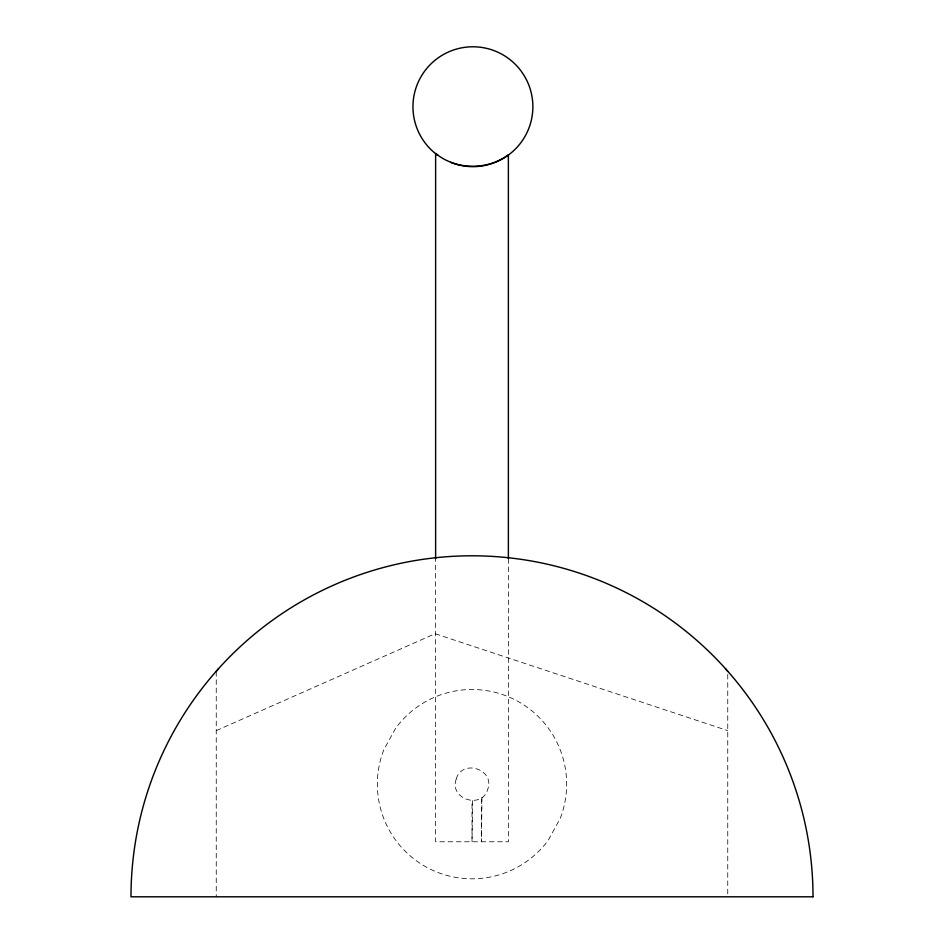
<?xml version="1.0" encoding="UTF-8"?>
<svg xmlns="http://www.w3.org/2000/svg" width="944" height="944" viewBox="0 0 944 944"><rect width="100%" height="100%" fill="white"/><g stroke="black" fill="none" stroke-linecap="round" stroke-linejoin="round"><path stroke-width="0.71" stroke-dasharray="4.72 3.54" d="M481.983 797.243L481.44 841.777L481.44 797.621M472.602 800.606L472.024 841.777L472.012 800.654M216.247 730.621L435.09 633.719L727.753 730.621M727.753 674.394L727.753 893.862M508.379 558.73L508.379 841.777L435.621 841.777L435.621 558.765M216.247 671.503L216.247 896.8M456.212 779.083C448.919 799.12 482.042 809.763 487.788 789.231C495.081 769.195 461.958 758.551 456.212 779.083M395.654 728.225L383.783 749.89A94.636 94.636 0 0 0 548.346 840.089L560.217 818.424A94.636 94.636 0 0 0 395.654 728.225"/><path stroke-width="1.42" d="M216.247 671.503L218.583 668.623M435.986 153.778C456.507 170.18 487.387 170.368 508.379 154.804L508.379 558.73M725.417 668.623L727.753 671.503M435.621 558.765L435.621 153.424L437.851 155.194L436.907 154.686A59.956 59.956 0 0 1 444.659 53.855A59.956 59.956 0 0 1 532.782 103.451A59.956 59.956 0 0 1 450.595 162.356M813.008 896.8L130.992 896.8A341.008 341.008 0 0 1 472 555.792A341.008 341.008 0 0 1 813.008 896.8"/></g></svg>
